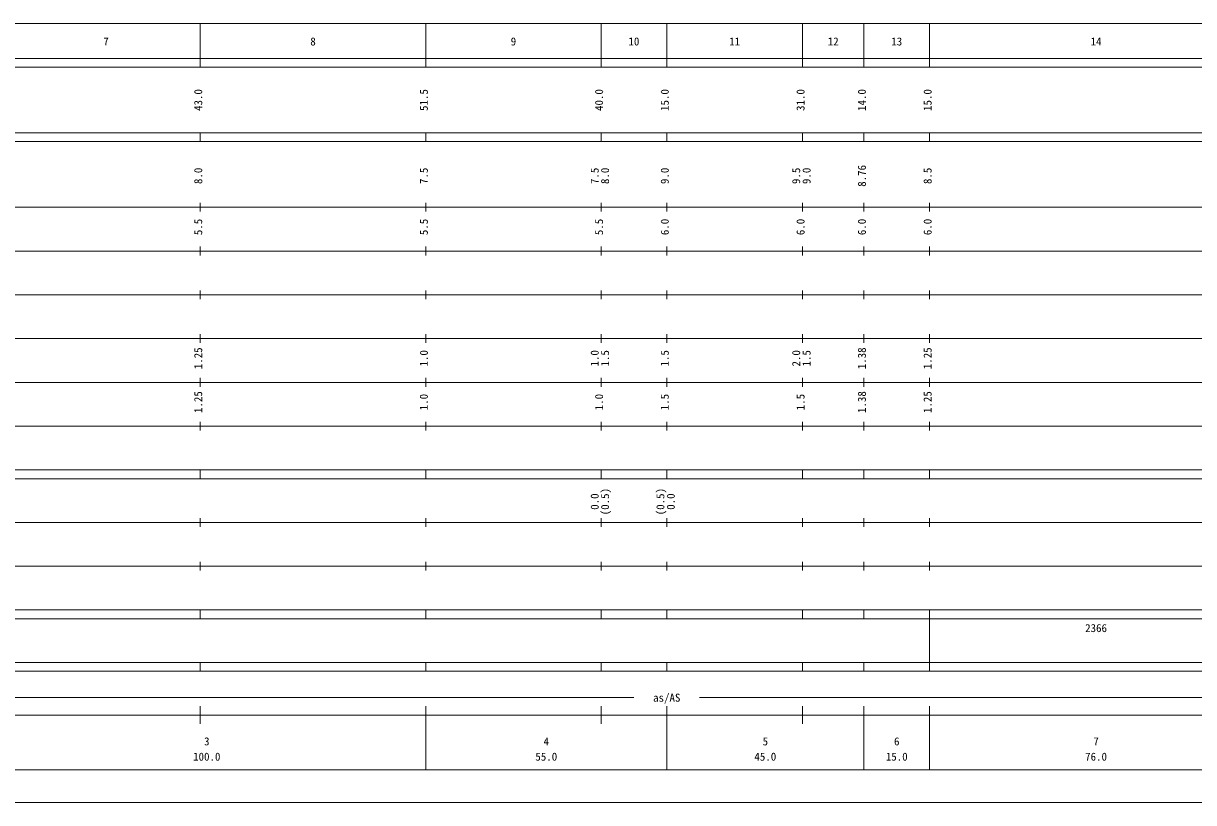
# Model space of a CAD drawing. Units: millimetres on the paper, enlarged 1000 times. Extents: x 62346 to 702346, y 5380 to 365380.
# Drawn here: x 298481 to 565604, y 5380 to 183380 of the extents above; entities that cross this region are included whole.
import ezdxf
from ezdxf.enums import TextEntityAlignment as Align

# ---------------------------------------------------------------- set-up
doc = ezdxf.new("R2010")
doc.units = ezdxf.units.MM
doc.header["$LTSCALE"] = 1000
doc.layers.add('S-SUV', color=7, linetype='Continuous', lineweight=13)
doc.styles.add('ＭＳ ゴシック', font='')
doc.styles.get('ＭＳ ゴシック').set_extended_font_data('MS Gothic')

msp = doc.modelspace()

# ---------------------------------------------------------------- linework, layer by layer
at = {"layer": 'S-SUV'}
for p, q in [((90346, 183379), (601346, 183379)), ((338846, 173380), (338846, 183380)), ((390346, 173380), (390346, 183380)), ((430346, 173380), (430346, 183380)), ((445346, 173380), (445346, 183380)), ((476346, 173380), (476346, 183380)), ((490346, 173380), (490346, 183380)), ((505346, 173380), (505346, 183380)), ((62346, 175379), (601346, 175379)), ((62346, 173379), (601346, 173379)), ((62346, 158379), (601346, 158379)), ((338846, 156380), (338846, 158380)), ((390346, 156380), (390346, 158380)), ((430346, 156380), (430346, 158380)), ((445346, 156380), (445346, 158380)), ((476346, 156380), (476346, 158380)), ((490346, 156380), (490346, 158380)), ((505346, 156380), (505346, 158380)), ((62346, 156379), (601346, 156379)), ((338846, 140380), (338846, 142380)), ((390346, 140380), (390346, 142380)), ((430346, 140380), (430346, 142380)), ((445346, 140380), (445346, 142380)), ((476346, 140380), (476346, 142380)), ((490346, 140380), (490346, 142380)), ((505346, 140380), (505346, 142380)), ((62346, 141379), (601346, 141379)), ((68346, 131379), (601346, 131379)), ((338846, 130380), (338846, 132380)), ((390346, 130380), (390346, 132380)), ((430346, 130380), (430346, 132380)), ((445346, 130380), (445346, 132380)), ((476346, 130380), (476346, 132380)), ((490346, 130380), (490346, 132380)), ((505346, 130380), (505346, 132380)), ((74346, 121379), (601346, 121379)), ((338846, 120380), (338846, 122380)), ((390346, 120380), (390346, 122380)), ((430346, 120380), (430346, 122380)), ((445346, 120380), (445346, 122380)), ((476346, 120380), (476346, 122380)), ((490346, 120380), (490346, 122380)), ((505346, 120380), (505346, 122380)), ((338846, 110380), (338846, 112380)), ((390346, 110380), (390346, 112380)), ((430346, 110380), (430346, 112380)), ((445346, 110380), (445346, 112380)), ((476346, 110380), (476346, 112380)), ((490346, 110380), (490346, 112380)), ((505346, 110380), (505346, 112380)), ((68346, 111379), (601346, 111379)), ((338846, 100380), (338846, 102380)), ((390346, 100380), (390346, 102380)), ((430346, 100380), (430346, 102380)), ((445346, 100380), (445346, 102380)), ((476346, 100380), (476346, 102380)), ((490346, 100380), (490346, 102380)), ((505346, 100380), (505346, 102380)), ((74346, 101379), (601346, 101379)), ((79096, 91379), (601346, 91379)), ((338846, 90380), (338846, 92380)), ((390346, 90380), (390346, 92380)), ((430346, 90380), (430346, 92380)), ((445346, 90380), (445346, 92380)), ((476346, 90380), (476346, 92380)), ((490346, 90380), (490346, 92380)), ((505346, 90380), (505346, 92380)), ((79096, 81379), (601346, 81379)), ((338846, 79380), (338846, 81380)), ((390346, 79380), (390346, 81380)), ((430346, 79380), (430346, 81380)), ((445346, 79380), (445346, 81380)), ((476346, 79380), (476346, 81380)), ((490346, 79380), (490346, 81380)), ((505346, 79380), (505346, 81380)), ((62346, 79379), (601346, 79379)), ((338846, 68380), (338846, 70380)), ((390346, 68380), (390346, 70380)), ((430346, 68380), (430346, 70380)), ((445346, 68380), (445346, 70380)), ((476346, 68380), (476346, 70380)), ((490346, 68380), (490346, 70380)), ((505346, 68380), (505346, 70380)), ((71346, 69379), (601346, 69379)), ((62346, 59379), (601346, 59379)), ((338846, 58380), (338846, 60380)), ((390346, 58380), (390346, 60380)), ((430346, 58380), (430346, 60380)), ((445346, 58380), (445346, 60380)), ((476346, 58380), (476346, 60380)), ((490346, 58380), (490346, 60380)), ((505346, 58380), (505346, 60380)), ((62346, 49379), (601346, 49379)), ((338846, 47380), (338846, 49380)), ((390346, 47380), (390346, 49380)), ((430346, 47380), (430346, 49380)), ((445346, 47380), (445346, 49380)), ((476346, 47380), (476346, 49380)), ((490346, 47380), (490346, 49380)), ((505346, 47380), (505346, 49380)), ((77596, 47379), (601346, 47379)), ((505346, 37380), (505346, 47380)), ((62346, 35379), (601346, 35379)), ((77596, 37379), (601346, 37379)), ((338846, 35380), (338846, 37380)), ((390346, 35380), (390346, 37380)), ((430346, 35380), (430346, 37380)), ((445346, 35380), (445346, 37380)), ((476346, 35380), (476346, 37380)), ((490346, 35380), (490346, 37380)), ((505346, 35380), (505346, 37380)), ((93346, 29380), (437846, 29380)), ((338846, 23380), (338846, 27380)), ((390346, 12880), (390346, 27380)), ((430346, 23380), (430346, 27380)), ((445346, 12880), (445346, 27380)), ((452846, 29380), (587346, 29380)), ((476346, 23380), (476346, 27380)), ((490346, 12880), (490346, 27380)), ((505346, 12880), (505346, 27380)), ((62346, 25379), (601346, 25379)), ((90346, 12880), (601346, 12880)), ((62346, 5380), (702346, 5380))]:
    msp.add_line(p, q, dxfattribs=at)

# ---------------------------------------------------------------- texts
at = {"layer": 'S-SUV', "style": 'ＭＳ ゴシック'}
for s, p in [('7', (316721, 177785)), ('8', (363971, 177785)), ('9', (409721, 177785)), ('10', (436596, 177785)), ('11', (459596, 177785)), ('12', (482096, 177785)), ('13', (496596, 177785)), ('14', (542096, 177785)), ('2366', (540846, 43785)), ('as/AS', (442221, 27880)), ('3', (339721, 17903)), ('4', (417221, 17903)), ('5', (467221, 17903)), ('6', (497221, 17903)), ('7', (542721, 17903)), ('100.0', (337221, 14413)), ('55.0', (415346, 14413)), ('45.0', (465346, 14413)), ('15.0', (495346, 14413)), ('76.0', (540846, 14413))]:
    msp.add_text(s, height=1833, dxfattribs=at).set_placement(p, align=Align.BOTTOM_LEFT)
for s, p in [('43.0', (339846, 163380)), ('51.5', (391346, 163380)), ('40.0', (431346, 163380)), ('15.0', (446346, 163380)), ('31.0', (477346, 163380)), ('14.0', (491346, 163380)), ('15.0', (506346, 163380)), ('8.0', (339846, 146679)), ('7.5', (391346, 146679)), ('7.5', (430346, 146679)), ('8.0', (432716, 146679)), ('9.0', (446346, 146679)), ('9.5', (476346, 146679)), ('9.0', (478716, 146679)), ('8.76', (491346, 146054)), ('8.5', (506346, 146679)), ('5.5', (339846, 135005)), ('5.5', (391346, 135005)), ('5.5', (431346, 135005)), ('6.0', (446346, 135005)), ('6.0', (477346, 135005)), ('6.0', (491346, 135005)), ('6.0', (506346, 135005)), ('1.25', (339846, 104380)), ('1.0', (391346, 105005)), ('1.0', (430346, 105005)), ('1.5', (432716, 105005)), ('1.5', (446346, 105005)), ('2.0', (476346, 105005)), ('1.5', (478716, 105005)), ('1.38', (491346, 104380)), ('1.25', (506346, 104380)), ('1.25', (339846, 94380)), ('1.38', (491346, 94380)), ('1.25', (506346, 94380)), ('1.0', (391346, 95005)), ('1.0', (431346, 95005)), ('1.5', (446346, 95005)), ('1.5', (477346, 95005)), ('0.0', (430346, 72269)), ('(0.5)', (432716, 71019)), ('(0.5)', (445346, 71019)), ('0.0', (447716, 72269))]:
    msp.add_text(s, height=1833, rotation=90, dxfattribs=at).set_placement(p, align=Align.BOTTOM_LEFT)

doc.saveas('drawing.dxf')
